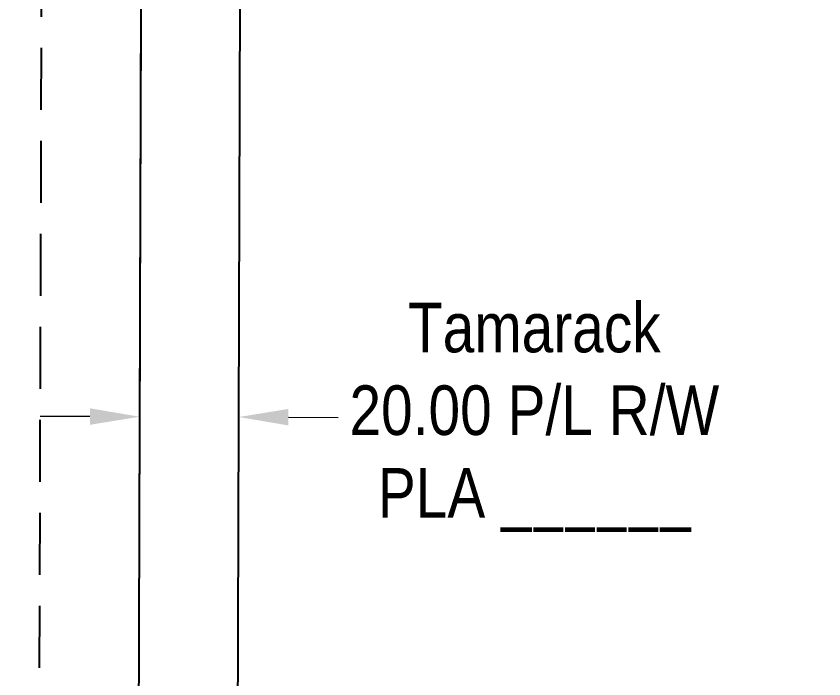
# Model space of a CAD drawing. Extents: x 327443 to 331974, y 6141950 to 6143778.
# Drawn here: x 329622.5 to 329785.2, y 6142453.1 to 6142586.7 of the extents above; entities that cross this region are included whole.
import ezdxf

# ---------------------------------------------------------------- set-up
doc = ezdxf.new("R2010")
doc.units = 0
doc.header["$LTSCALE"] = 5
doc.header["$PDSIZE"] = 0.5
doc.linetypes.add('foc-ACCESSROAD', pattern=[3.75, 2.5, -1.25])
doc.layers.get('Defpoints').update_dxf_attribs({"color": 9})
doc.layers.add('C-AR', color=13, linetype='foc-ACCESSROAD')
doc.layers.add('C-RW', color=13, linetype='Continuous')
doc.layers.add('C-RW-T', color=13, linetype='Continuous', lineweight=9)
doc.styles.add('80CG', font='ARIALN.TTF', dxfattribs={"height": 10})
doc.dimstyles.new('Compass 5 000', dxfattribs={"dimscale": 5, "dimtxt": 9, "dimasz": 2, "dimexe": 0.2, "dimexo": 0.0625, "dimgap": 0.5, "dimtad": 0, "dimtih": 1, "dimtoh": 1, "dimzin": 0, "dimdsep": 46, "dimtxsty": '80CG', "dimcen": 0.1, "dimse1": 1, "dimse2": 1, "dimclrd": 256, "dimclrt": 256, "dimaunit": 1, "dimadec": 4, "dimazin": 0, "dimtfac": 0.06, "dimtofl": 0, "dimtmove": 0, "dimatfit": 1, "dimfxl": 0.2, "dimtolj": 1, "dimtzin": 0, "dimlwd": -1, "dimarcsym": 0})

# ---------------------------------------------------------------- blocks, each defined once
blk = doc.blocks.new('*D478')
at = {"layer": 'C-RW-T', "transparency": 16777216}
for p, q in [((329637.37, 6142505.97), (329627.37, 6142506.01)), ((329677.37, 6142505.85), (329687.37, 6142505.81))]:
    blk.add_line(p, q, dxfattribs=at)
for points in [[(329637.38, 6142507.64), (329637.37, 6142504.31), (329647.37, 6142505.94)], [(329677.37, 6142507.51), (329677.36, 6142504.18), (329667.37, 6142505.88)]]:
    blk.add_solid(points, dxfattribs=at)
at = {"layer": 'Defpoints', "color": 0, "transparency": 16777216}
for p in [(329667.37, 6142505.88), (329647.36, 6142502.27), (329667.36, 6142502.21)]:
    blk.add_point(p, dxfattribs=at)
at = {"layer": 'C-RW-T', "transparency": 16777216, "insert": (329726.9, 6142505.81), "char_height": 10, "attachment_point": 5, "style": '80CG'}
blk.add_mtext('\\A1;Tamarack\\P20.00 P/L R/W\\PPLA ______', dxfattribs=at)

msp = doc.modelspace()

# ---------------------------------------------------------------- linework, layer by layer
at = {"layer": 'C-AR', "flags": 128}
msp.add_lwpolyline([(329622.504, 6142005.358), (329622.519, 6142006.441), (329626.554, 6142251.301), (329627.806, 6142640.214), (329673.776, 6142688.076), (329743.57, 6142760.71), (329767.96, 6142786.08), (329785.231, 6142775.191), (329757.986, 6142746.851), (329688.195, 6142674.221), (329647.777, 6142632.139), (329646.55, 6142251.104), (329642.514, 6142006.14), (329642.493, 6142004.606)], dxfattribs=at)
at = {"layer": 'C-RW', "flags": 128}
msp.add_lwpolyline([(329662.481, 6142003.854), (329662.508, 6142005.838), (329666.547, 6142250.907), (329667.776, 6142632.677), (329658.876, 6142788.712), (329638.808, 6142789.5), (329647.777, 6142632.139), (329646.55, 6142251.104), (329642.514, 6142006.14), (329642.493, 6142004.606)], dxfattribs=at)

# ---------------------------------------------------------------- dimensions: what is measured, and where the dimension line sits
at = {"layer": 'C-RW-T'}
dim = msp.add_aligned_dim(p1=(329647.359, 6142502.271), p2=(329667.356, 6142502.206), distance=3.671, text='Tamarack\\P20.00 P/L R/W\\PPLA ______', dimstyle='Compass 5 000', dxfattribs=at)
dim.commit()
dim.dimension.update_dxf_attribs({"geometry": '*D478', "text_midpoint": (329726.904, 6142505.813)})

doc.saveas('drawing.dxf')
